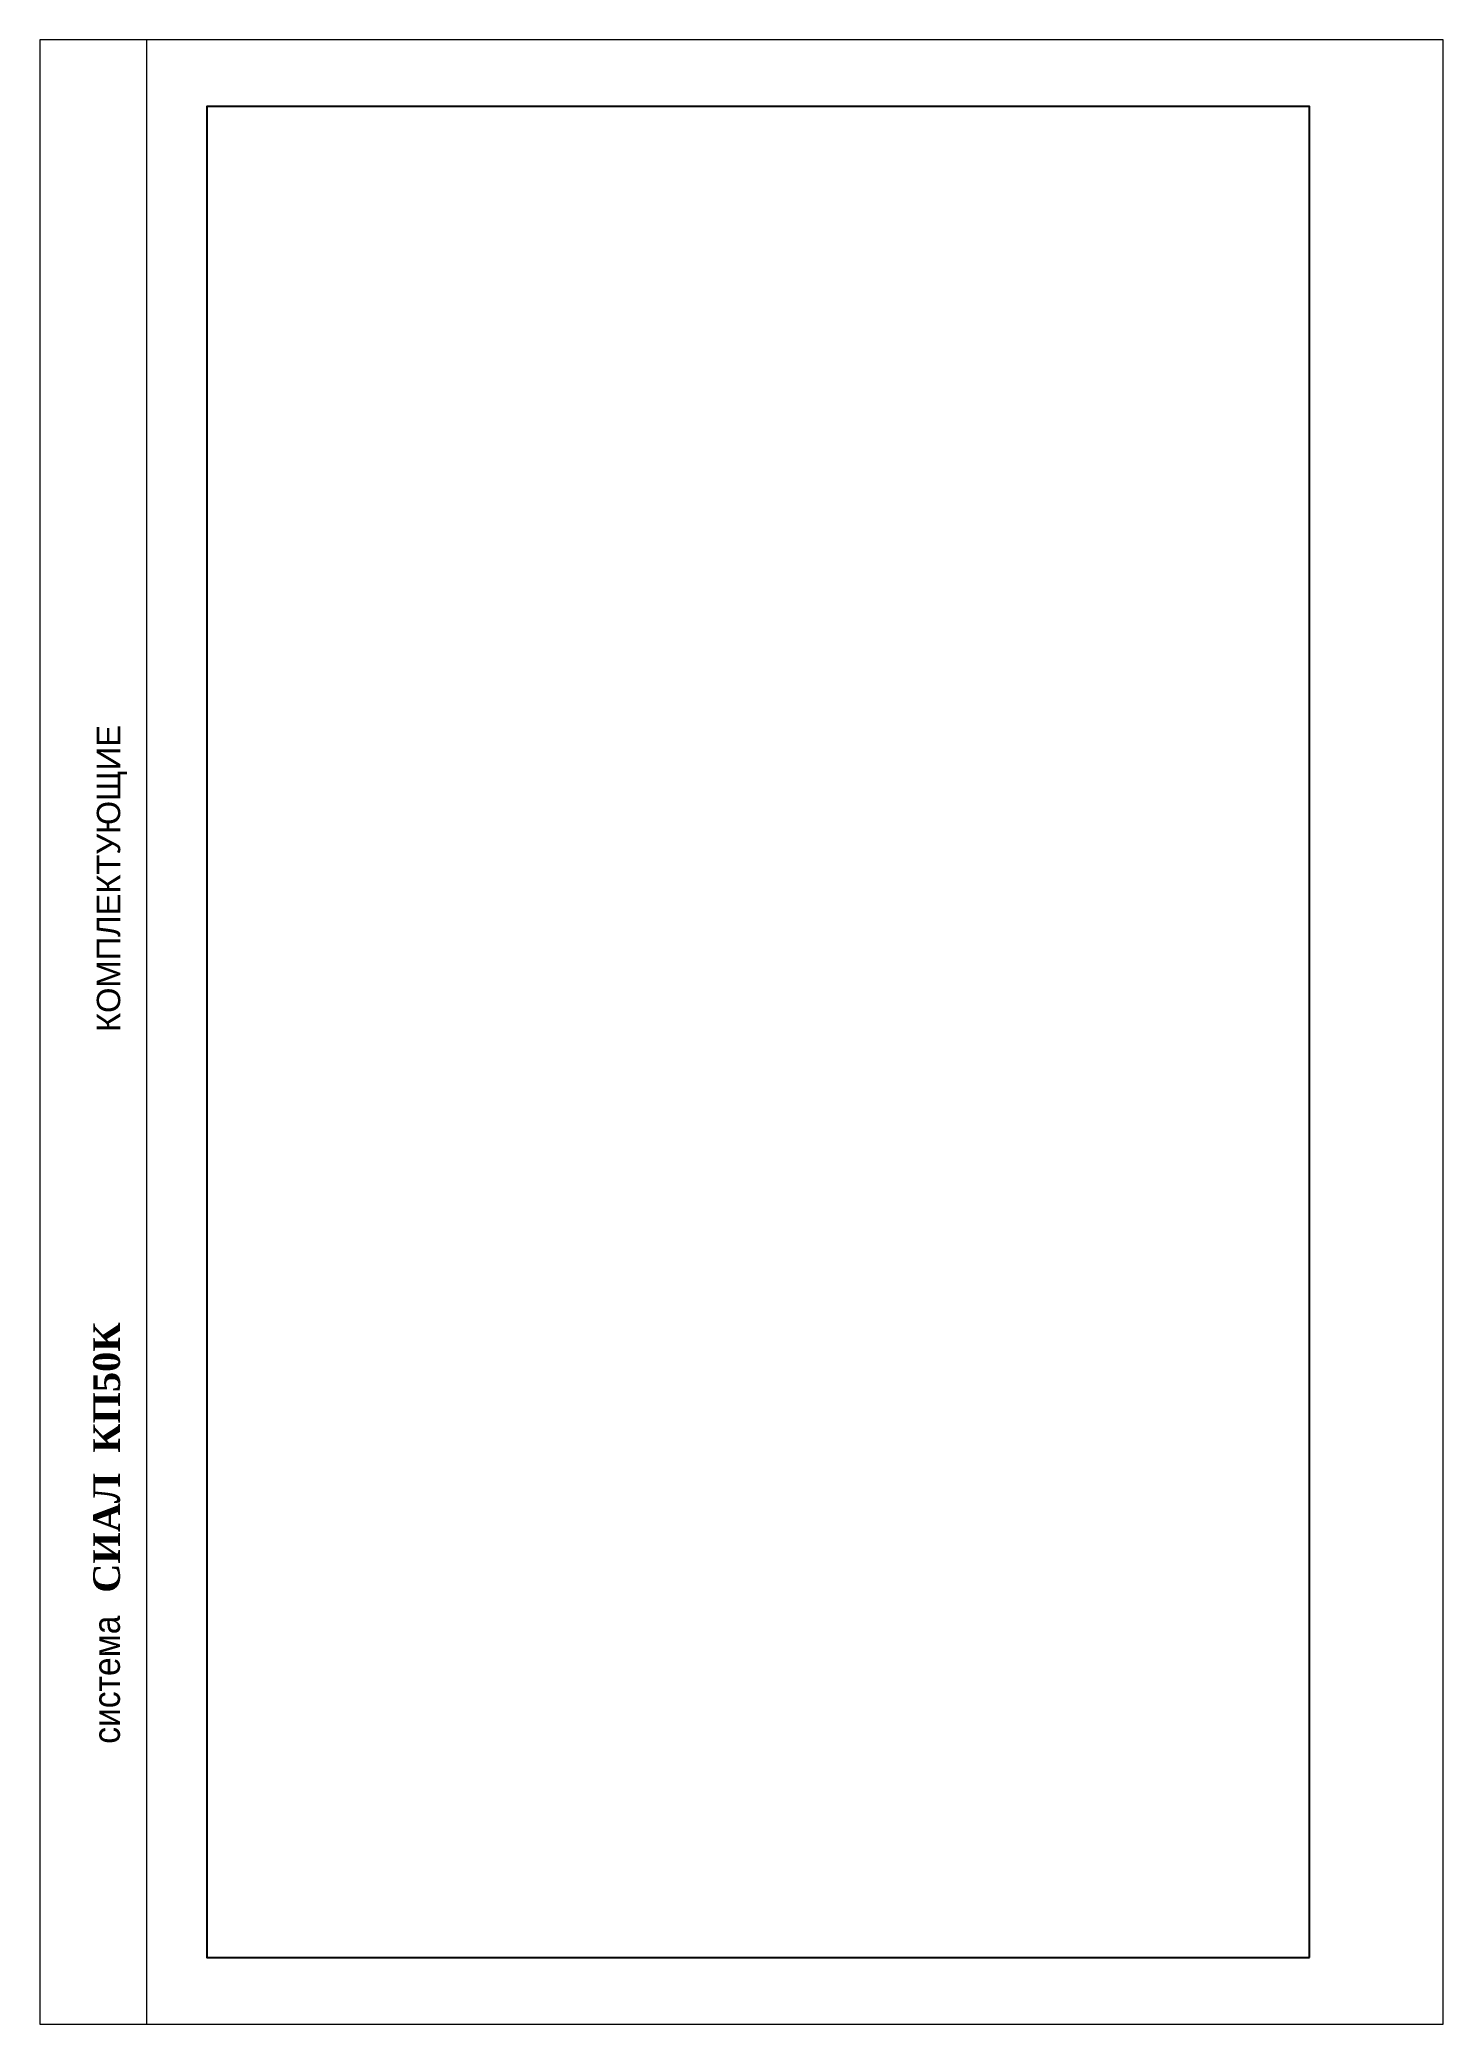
# Paper-space layout '22' of a CAD drawing. Extents: x 0 to 210, y 0 to 297.
# The model-space entities are those that its viewports show. They can reach past a viewport. Long polylines and large blocks are cut down to what shows.
import ezdxf
from ezdxf.enums import TextEntityAlignment as Align

# ---------------------------------------------------------------- set-up
doc = ezdxf.new("R2010")
doc.units = 0
doc.header["$LTSCALE"] = 5
for name, color, linetype, lineweight in [('4', 160, 'CONTINUOUS', 18), ('Рамки', 1, 'CONTINUOUS', 15), ('Текстовый', 7, 'CONTINUOUS', 9)]:
    doc.layers.add(name, color=color, linetype=linetype, lineweight=lineweight)
doc.layers.add('Скрытые', color=14, linetype='CONTINUOUS', plot=False)
doc.styles.add('Фирм', font='arial.ttf', dxfattribs={"height": 3.5})
doc.styles.add('Фирм5', font='timesbd.ttf', dxfattribs={"height": 4})

msp = doc.modelspace()

# ---------------------------------------------------------------- linework, layer by layer
at = {"layer": '4', "linetype": 'Continuous'}
msp.add_line((4426, 297), (4426, 0), dxfattribs=at)
at = {"layer": 'Рамки', "linetype": 'Continuous'}
for points in [[(4200, 297), (4410, 297), (4410, 0), (4200, 0)], [(4620, 297), (4410, 297), (4410, 0), (4620, 0)]]:
    msp.add_lwpolyline(points, close=True, dxfattribs=at)
at = {"layer": 'Скрытые', "linetype": 'Continuous'}
msp.add_lwpolyline([(4600, 10), (4600, 287), (4435, 287), (4435, 10)], close=True, dxfattribs=at)

# ---------------------------------------------------------------- texts
at = {"layer": 'Текстовый', "style": 'Фирм'}
msp.add_text('КОМПЛЕКТУЮЩИЕ', height=3.5, rotation=90, dxfattribs=at).set_placement((4422.043, 148.5))
at = {"layer": 'Текстовый', "style": 'Фирм5'}
msp.add_text('СИАЛ  КП50К', height=4, rotation=90, dxfattribs=at).set_placement((4422, 84.805), align=Align.CENTER)
at = {"layer": 'Текстовый', "style": 'Фирм', "width": 0.9}
msp.add_text(' система ', height=4, rotation=90, dxfattribs=at).set_placement((4422, 51.576), align=Align.CENTER)

psp = doc.layouts.new('22')

# ---------------------------------------------------------------- viewports
at = {"layer": 'Скрытые', "color": 7, "view_target_point": (1050, -843.591)}
psp.add_viewport(center=(105, 148.5), size=(210, 297), view_center_point=(3465, 992.091), view_height=297, dxfattribs=at)

doc.saveas('drawing.dxf')
